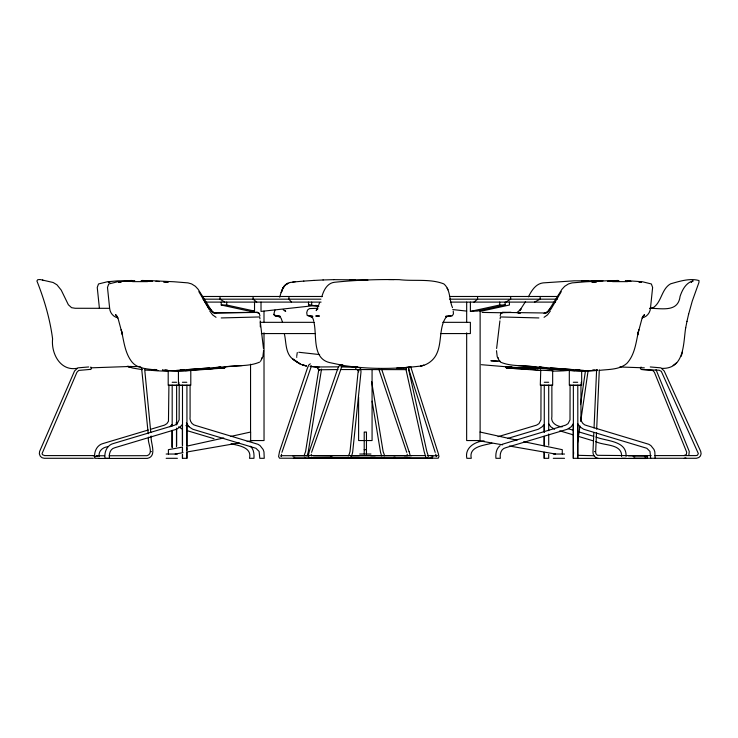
<?xml version="1.0" encoding="UTF-8"?>
<svg xmlns="http://www.w3.org/2000/svg" width="738" height="738" viewBox="0 0 738 738"><rect width="100%" height="100%" fill="white"/><g stroke="black" fill="none" stroke-linecap="round" stroke-linejoin="round"><path stroke-width="1.11" d="M99.187 456.435C98.145 451.029 102.933 447.145 107.914 446.711M172.019 447.09L172.065 431.785M172.074 426.075L172.074 424.95M182.378 452.265L182.378 448.556M182.526 458.307L182.526 454.451M186.815 452.422L186.815 458.307M372.072 369.581L372.072 440.549L366.334 440.549M466.674 332.856L466.647 440.549L480.032 440.549L480.032 432.034L517.006 440.208M466.674 322.552L466.674 302.1M544.127 452.265L544.127 458.307L548.712 458.307L548.712 454.414M544.275 458.307L544.275 452.422M544.275 432.459L544.275 385.199M544.164 424.95L544.155 431.785M548.712 445.235L548.712 434.009M548.712 430.697L548.712 385.199M573.241 424.95L573.223 458.307L577.854 458.307L577.789 385.199M573.408 458.307L573.352 385.199M577.688 425.448L577.67 458.307M176.465 446.61L176.511 428.105M544.137 445.235L544.146 436.241M296.75 357.367L296.768 356.657M500.115 318.871L500.465 316.953L538.878 317.94M296.787 355.716L297.285 352.524M593.832 432.56L592.974 451.988C592.743 455.143 595.197 458.077 598.352 458.381M594.035 427.985L596.627 369.683M596.525 432.616L595.658 451.979L595.815 453.501L597.346 455.318L646.193 455.77L647.364 456.444L647.364 457.791L646.193 458.464L578.721 458.381M596.673 429.202L599.302 369.959M263.595 350.707L262.876 356.703L260.523 361.288M496.619 348.465L499.912 320.873M500.161 315.836L500.779 313.585L502.375 312.405L545.972 313.004M311.288 454.174L311.215 455.964M661.94 368.391C684.984 369.009 683.185 342.893 685.703 327.737M580.502 404.627L585.492 370.596M577.494 443.068L580.003 425.983M580.668 421.426L588.048 371.103M573.583 451.785L573.583 454.248M281.547 454.174L281.27 456.582L280.91 455.863M685.657 327.958L686.977 321.307M638.868 329.72C636.082 341.177 635.28 354.369 626.811 363.456C619.32 369.895 608.536 369.258 599.302 370.384M686.93 321.519L688.6 314.204M638.61 330.79L637.567 335.07L641.903 318.899L644.505 314.591L642.669 316.602M688.554 314.425L692.272 301.058L698.96 282.396L698.987 280.551C690.067 277.922 679.449 281.289 670.63 283.816C661.073 289.121 661.7 303.17 652.272 308.189L653.693 307.681L650.113 308.272M339.914 364.572L337.921 368.234L309.231 451.582L308.475 455.291L308.752 457.136L309.812 458.197L438.271 458.197L438.962 456.508L438.307 453.584L410.789 366.971M310.311 363.834L308.779 364.959L307.368 368.234L279.508 451.582L278.586 456.508L279.517 458.197L396.841 458.464L408.52 458.381L409.645 457.708M681.229 356.214L682.438 352.22M406.73 367.709L406.02 368.834L406.223 370.614L424.267 452.043L425.817 457.173L427.32 458.28M406.315 368.548L406.223 368.179M279.739 297.22C281.252 291.418 283.438 283.807 290.292 282.46M274.979 310.052L274.01 313.336L274.416 315.329L279.139 316.353L277.802 316.095L281.049 318.06L282.396 321.86M307.091 455.899L308.226 452.043L321.519 369.101M318.825 304.6L319.6 302.58M321.833 296.805C323.567 290.477 327.183 282.986 334.591 282.267C356.076 280.053 377.708 279.25 399.304 279.647C413.87 281.436 429.996 278.457 443.833 283.899C450.706 289.536 449.073 300.237 452.523 307.663M318.161 306.288L316.233 310.615L317.368 308.493L316.399 309.859L317.986 308.742M688.822 455.447L689.264 451.444L656.045 369.683M573.426 423.566L571.212 426.795L567.337 429.267L505.844 447.68C501.028 448.649 499.626 454.064 500.355 458.307L495.918 458.307C495.512 453.741 496.25 448.612 500.106 445.623M435.189 452.394L408.714 369.129M550.843 309.333L561.231 291.685M525.567 301.538L519.653 310.68L521.046 309.056L516.923 312.663M528.417 296.824C531.489 290.781 535.659 283.789 543.103 282.885L574.007 280.837L587.854 280.809M550.465 310.827L547.495 314.877L544.063 317.322M261.612 358.262L261.953 357.801M170.044 426.795L171.539 424.968M181.834 424.968L180.34 426.795L176.474 429.267L114.971 447.68C110.156 448.649 108.763 454.064 109.482 458.307L105.045 458.307C104.049 452.126 107.028 444.986 113.569 443.464L174.823 425.125L177.203 423.612L179.131 419.876L179.214 385.199M543.629 424.968L542.135 426.795L538.27 429.267L507.836 438.381M691.561 281.851L691.202 282.248L693.185 280.837C685.906 282.737 682.336 289.748 680.085 296.325C678.102 312.755 661.516 308.226 649.56 308.309M95.451 456.444L97.361 455.798M645.012 456.444L646.193 455.77L628.407 455.77M151.567 369.941L155.035 369.434M641.073 367.026L640.353 368.161L640.99 369.351L652.641 370.421L654.394 372.22L686.681 452.163L686.358 454.479L683.969 455.595M292.968 456.213L294.167 455.595L309.296 455.595M633.112 456.213L634.32 455.595L651.211 455.595M673.111 365.458L676.681 362.709M473.944 302.1L477.587 299.176L477.587 296.482M505.945 302.1L510.659 299.176L510.659 296.482M259.758 362.044C249.112 366.777 236.501 365.079 225.21 366.823L190.478 369.397A313.41 221.612 -90 0 1 180.173 369.959M534.487 302.1L540.161 299.176L540.161 296.482M357.644 369.59L357.127 369.71L359.489 369.554M406.739 452.339L378.788 369.129M409.055 451.638L381.684 369.323M502.209 444.294L565.686 425.125L568.075 423.612L570.004 419.876L570.087 385.199M544.054 313.327L547.236 312.266L544.413 313.558L547.439 311.768L550.05 309.056L548.02 311.528L561.969 289.278L564.708 286.307L568.509 283.918L572.116 282.885L585.972 281.768L611.405 280.569M93.145 455.807L94.492 455.743L95.22 456.877M393.871 455.807L395.227 455.743M395.337 458.077L393.981 458.132M430.955 455.807L432.828 456.213L432.413 458.077L293.373 458.077M93.809 455.595L44.64 455.595L42.481 454.682L42.066 453.575L76.946 372.22L78.735 370.421L90.912 369.341L91.549 368.151L90.829 367.007M148.301 429.996L103.265 443.464C96.733 444.986 93.744 452.126 94.75 458.307L99.187 458.307M150.377 429.368L164.528 425.125L166.908 423.612L168.467 421.25L168.919 385.199M484.073 440.854C474.912 441.527 464.534 447.781 466.84 458.307L471.278 458.307C468.538 446.259 484.285 445.503 491.886 443.16M498.058 436.675L536.618 425.125L538.998 423.612L540.926 419.876L541.009 385.199M319.508 369.59L318.834 369.784L338.05 369.544M162.415 370.107L163.31 370.494A314.314 222.249 -90 0 0 190.874 370.485L193.725 370.236M357.072 367.017L355.734 367.792L355.762 369.138L359.065 370.227L358.317 369.673L350.024 451.564L349.046 454.765L348.05 455.743L348.668 455.595M129.943 366.62L128.596 366.629L140.294 366.509M168.67 370.605L168.199 370.734L168.199 385.199L190.791 385.199L190.791 370.273L185.506 370.688M641.903 317.847C646.543 317.266 650.141 312.884 650.455 308.327L652.623 287.46L651.359 283.964L642.494 281.768L625.354 280.569M348.668 458.28C351.426 457.717 352.183 454.396 352.672 452.043L361.011 371.767L360.605 368.474L359.074 367.552M684.292 458.28L685.879 457.911M319.084 367.017L317.423 368.474L319.342 370.079L318.834 369.175L305.587 451.564L304.056 455.743L304.711 455.595M304.665 458.28L305.32 458.132M642.355 369.397L641.663 369.554L659.126 370.227L661.313 371.352L698.351 453.575L697.438 455.245L696.1 455.595L654.597 455.595M182.314 447.136L168.402 449.673L168.402 454.036M186.788 446.149L223.762 437.975M230.477 436.49L250.643 432.034L250.643 440.549L264.038 440.549L264.01 332.856M470.383 302.1L470.383 311.418L499.709 305.015L505.152 305.015L505.152 302.1M505.152 305.015L477.32 311.095A6.734 0.637 -3.1 0 0 470.383 311.418M480.115 311.418L509.441 305.015L509.441 302.1M294.047 458.289L294.73 458.132M633.527 458.077L634.883 458.132M290.034 282.516L295.135 281.833M332.57 458.132L331.196 458.077L330.559 456.877L331.297 455.743L332.672 455.807M552.208 370.827L552.661 370.734L552.661 385.199L540.299 385.199L540.751 370.227M175.146 454.036L183.024 452.671M186.4 452.08L239.296 442.892M247.175 441.527L252.802 440.549M451.075 316.012L445.724 316.353L452.237 315.846L453.427 313.945L453.233 311.122M224.878 367.589L190.57 370.144A314.139 222.129 -90 0 1 163.006 370.135L162.461 370.089M316.279 305.384L261.021 311.418L261.021 302.1M194.62 370.218L192.378 370.384L224.813 367.939L223.614 368.068A317.737 224.675 -90 0 1 216.732 368.511M568.629 370.089L568.085 370.144A314.139 222.129 -90 0 1 562.919 370.504M597.632 370.089L597.088 370.144A314.139 222.129 -90 0 1 569.533 370.135L561.535 369.48M292.682 282.073L293.909 281.953M109.676 281.981L108.292 282.11L110.174 281.944M294.849 281.861L303.853 281.095M274.471 315.329L274.13 314.425L275.302 315.873L274.01 314.406L275.329 315.873L279.139 316.353M150.746 451.638L151.428 451.582M156.456 369.747L151.88 370.236L153.089 370.494A314.314 222.249 -90 0 0 168.596 371.085M176.474 370.384L184.408 369.803M218.411 367.321L220.671 367.155M535.437 366.878L534.727 366.924A316.805 224.011 90 0 1 507.237 366.924L505.917 366.786L506.692 366.814M535.465 367.625L534.764 367.681A317.534 224.527 90 0 1 507.209 367.681L505.899 367.533L506.655 367.57M186.963 369.6L209.509 367.958M214.02 367.635L220.791 367.137M224.167 366.887L242.212 365.578M303.613 281.113L314.065 280.403M592.227 280.837L602.974 280.837M88.698 366.952L77.822 367.856L74.538 371.002L39.612 451.444L39.335 453.805L40.267 456.185L42.011 457.726L44.298 458.28L93.394 458.289M313.871 280.422L323.17 279.96M518.214 313.17L520.336 313.069L518.094 313.023M593.204 280.818L595.215 280.726L581.498 280.726L585.769 280.818M131.798 280.477L125.654 280.726L127.665 280.818M500.336 362.044C510.982 366.777 523.593 365.079 534.884 366.823L569.616 369.397A313.41 221.612 -90 0 0 579.92 369.959M134.74 280.569L117.6 281.768L108.735 283.964L107.48 287.46L109.648 308.327C109.953 312.884 113.551 317.266 118.191 317.847M76.89 368.327C60.184 371.297 51.023 353.262 52.592 338.871C49.981 318.964 44.308 299.573 36.9 280.975L37.739 279.702L40.147 279.536L53.108 282.488L56.946 284.794L61.217 290.099L68.357 304.748L71.577 307.681L75.138 308.272L109.353 308.318M90.885 367.838L131.318 366.426M618.075 280.477L610.501 280.726L614.772 280.818M323.023 279.97L333.714 279.647M221.216 317.94L259.638 316.953L259.979 318.871M141.05 280.91L143.181 280.864M145.321 280.818L149.593 280.726L142.019 280.477M437.569 455.687L431.924 455.77M214.002 312.838L247.498 312.405M214.121 313.004L257.728 312.405L259.324 313.585L259.933 315.836M333.631 279.647L365.624 279.97M132.545 281.63L147.582 281.63M540.769 370.227L552.661 370.734M612.512 281.63L627.549 281.63M450.494 316.012L446.047 316.777L446.619 316.51C438.962 326.03 442.016 341.648 437.081 352.939C433.99 360.596 426.343 366.011 418.077 366.352C393.317 369.184 368.114 369.24 343.447 365.494L329.351 362.524C311.731 358.087 317.192 334.803 313.816 321.796M404.221 455.715L407.385 455.687M338.668 366.851L315.569 366.989L310.144 366.233M340.938 366.832L356.832 366.897M357.34 366.952L341.27 366.509L341.879 366.362L311.584 452.339M360.282 369.554L406.269 369.637M308.862 455.733L281.307 455.687M313.419 455.715L349.056 455.632M351.399 455.715L411.546 455.715M248.909 312.423L257.728 312.405L258.89 313.041L255.994 312.331M104.602 455.761L96.613 455.77L97.85 456.287M109.187 455.752L147.01 455.687C154.463 453.409 146.807 442.2 148.559 437.173M98.874 458.464L147.342 458.381C157.572 456.213 150.229 442.551 151.133 435.983M201.861 296.482L322.091 296.482M449.58 296.482L558.491 296.482M202.996 299.176L320.947 299.176M449.58 299.176L557.347 299.176M205.321 302.1L321.076 302.1M450.448 302.1L555.539 302.1M221.243 302.1L221.243 305.015L226.695 305.015L254.527 311.095L254.527 302.1M308.512 302.1L308.512 305.015L318.834 306.012M316.63 308.318L309.443 308.604L307.534 310.043L306.731 312.617L307.146 315.338L312.875 316.353L309.517 316.03L312.1 317.257L310.117 316.039L312.764 318.06L313.668 320.661M314.323 322.331L260.302 322.331L260.302 326.823M442.791 322.331L470.383 322.331L470.383 333.567L440.494 333.567M261.363 333.567L315.477 333.567M219.85 367.515L220.496 367.515M509.478 367.515L511.24 367.515M340.338 369.544L358.696 369.544M172.185 382.275L176.576 382.275M182.415 382.275L186.797 382.275M544.293 382.275L548.675 382.275M573.297 382.275L577.679 382.275M168.421 385.421L190.561 385.421M540.53 385.421L552.439 385.421M569.533 385.421L581.443 385.421M365.338 440.549L358.613 440.549L358.603 397.053M364.212 449.673L366.463 449.673M166.151 454.036L177.388 454.036M359.72 454.036L370.956 454.036M553.288 454.036L564.524 454.036M311.593 455.595L425.125 455.595M427.228 455.595L431.629 455.595M330.827 455.77L310.799 455.503M166.151 458.307L177.388 458.307M553.288 458.307L564.524 458.307M621.608 458.307L626.045 458.307M634.2 458.289L696.441 458.28L698.84 457.514L700.417 455.983L701.1 453.805L700.731 451.444L664.2 371.002L660.934 367.856L650.261 366.952M628.407 458.464L646.193 458.464L645.012 457.791M394.055 279.564L388.594 279.536M593.979 455.715L577.67 455.318M351.334 455.632L359.314 455.66M370.707 455.697L375.273 455.715M280.375 316.353L276.335 316.012L278.318 316.03M349.674 279.564L355.015 279.647M482.182 312.423L502.375 312.764M616.913 280.864L619.044 280.91M148.689 280.569L174.131 281.768L187.987 282.885L191.594 283.918L195.386 286.307L198.125 289.278L212.083 311.528L210.044 309.056L212.655 311.768L215.68 313.558L212.858 312.266L216.049 313.327M298.807 352.266L319.619 354.572M619.828 366.971L644.329 367.838M365.476 279.96L367.911 280.08M500.41 361.251L490.871 360.762L497.652 361.26M155.949 281.335L159.353 281.519M574.588 370.688L569.312 370.273L569.312 385.199L581.673 385.199L581.673 370.734M540.797 368.004L535.041 368.068A317.737 224.675 -90 0 1 507.476 368.068L506.277 367.939L535.087 370.042M145.552 370.079L150.57 370.384M128.633 280.837L117.886 280.837L107.379 281.768L98.514 283.964L97.25 287.46L99.418 308.327M539.423 367.155L541.692 367.321M575.686 369.803L583.62 370.384M517.891 365.578L535.926 366.887M539.312 367.137L546.074 367.635M550.585 367.958L573.131 369.6M563.915 369.71L535.216 367.589M512.679 367.321L481.342 364.692M510.576 367.856L515.078 368.188M520.705 368.603L525.207 368.935M530.834 369.351L535.668 369.72M539.017 368.262L538.113 368.179L540.723 368.391L539.017 368.234M510.023 368.262L509.119 368.179L511.72 368.391L510.023 368.234M594.422 451.582L595.077 451.638M535.797 370.107L538.722 370.384L536.471 370.218M539.856 370.089L540.52 370.144M537.365 370.236L540.216 370.494M276.335 316.012L279.96 316.353M317.958 367.201L311.436 366.546M152.231 370.089L152.784 370.144A314.139 222.129 90 0 0 157.95 370.504M452.745 309.573L466.674 311.095M308.512 305.015L318.668 306.298M308.06 315.873L309.111 316.002M155.783 370.079C147.812 368.723 138.089 369.055 132.296 362.386C124.731 353.216 123.919 340.799 121.226 329.72L122.536 335.07L118.191 318.899L115.589 314.591L117.425 316.602M142.277 369.655L132.609 368.041L127.157 366.306M540.769 370.356L540.299 370.273M477.883 440.549L502.643 444.848M509.395 446.02L555.539 454.036M306.482 365.919L302.755 364.95L306.482 365.919C301.233 365.356 296.962 362.109 292.829 359.138C285.071 353.133 286.409 342.128 284.305 333.604M358.271 367.404L357.496 367.256L358.151 367.404M221.243 305.015L250.56 311.418A6.734 0.637 3.1 0 1 254.518 311.095M431.066 458.132L431.748 458.289M523.722 441.693L562.282 449.673L562.282 454.036M384.009 455.595L384.655 455.743L383.133 451.564L371.638 381.601M383.4 458.132L384.055 458.28M89.566 369.387L90.248 369.544M597.679 370.107L596.784 370.494A314.314 222.249 -90 0 1 569.229 370.485L535.281 367.939L536.48 368.068A317.737 224.675 -90 0 0 543.362 368.511M568.675 370.107L567.78 370.494A314.314 222.249 -90 0 1 552.273 371.085M231.068 443.806C238.494 445.494 252.193 447.293 249.518 458.307L253.955 458.307C254.241 454.045 253.844 449.165 250.348 446.213M562.107 426.887C556.738 426.296 550.391 422.874 551.876 416.444L551.876 385.199M568.334 428.75L572.494 429.996M578.878 431.905L593.767 436.361M595.889 436.997C606.175 441.324 627.005 440.475 626.045 456.305M559.782 430.826L573.352 434.885M578.666 436.472L593.555 440.927M595.686 441.564C603.739 445.964 622.217 443.446 621.608 456.435M185.856 425.641L188.974 426.573M186.649 430.512L214.02 438.704M634.32 455.595L634.994 455.807M294.167 455.595L294.84 455.807M311.251 366.592L310.32 366.509L311.445 365.891L281.953 452.339M216.04 317.322L212.599 314.877L209.629 310.827M554.616 429.267L550.751 426.795L548.528 423.566M182.526 429.267L178.661 426.795M42.49 280.016L43.505 280.578M294.102 360.098L300.126 363.917L292.433 358.834M224.73 302.1L220.016 299.176L220.016 296.482M283.235 309.729L285.717 311.325L284.333 310.394M256.741 302.1L253.097 299.176L253.097 296.482M295.818 361.186L293.761 359.185M427.911 455.743L428.409 456.213L426.85 451.564L409.092 371.445C408.926 368.705 408.197 370.033 409.009 368.649L408.308 367.293M128.735 366.823L128.098 366.14M291.418 302.1L288.936 299.176L288.936 296.482M498.141 357.801L498.482 358.262M499.571 361.288L497.218 356.703L496.499 350.707M141.521 367.33L148.227 433.76M198.863 291.685L209.26 309.333L203.974 300.366M577.605 423.566L579.828 426.795L583.693 429.267L646.839 448.289L649.984 451.435L650.685 458.307M186.382 422.865L188.956 426.795L192.821 429.267L255.975 448.289L259.112 451.435L259.813 458.307L264.25 458.307L263.964 451.841L263.134 449.497L260.062 445.623L257.959 444.294L196.151 425.641C191.834 425.033 189.269 420.595 190.081 416.444L190.081 385.199M176.078 422.865L176.806 424.267M447.652 289.204L447.237 288.115L447.883 289.803M381.62 455.899L380.485 452.043L372.127 401.168M409.175 451.582L410.088 455.291M435.724 454.174L436.269 456.582M407.145 454.174L407.404 455.577M260.182 320.873L263.484 348.465M144.611 368.539L150.801 432.56M186.963 445.235L186.917 385.199M182.517 445.9L182.48 385.199M264.001 311.095L264.001 322.552M186.963 447.09L186.963 450.309M182.517 447.643L182.526 452.422M176.622 424.95L176.622 385.199M176.622 428.52L176.64 445.973M172.185 425.448L172.185 385.199M172.203 447.643L172.185 430.282M655.123 458.307L654.827 451.841L654.006 449.497L650.925 445.623L648.831 444.294L587.024 425.641C582.697 425.033 580.133 420.595 580.954 416.444L580.954 385.199M581.221 382.275L581.221 385.421M544.275 436.914L544.275 445.9M499.709 302.1L499.709 305.015M480.124 310.144L480.124 432.062M366.463 454.036L366.463 432.034A6.587 1.421 0 0 1 364.212 432.034L364.212 454.036M358.603 369.581L358.603 371.897M311.657 302.1L311.657 305.015M250.551 364.203L250.551 432.062M226.695 302.1L226.695 305.015M186.963 452.265L186.963 458.307L182.378 458.307L182.378 454.414M186.815 423.935L186.815 445.9M186.815 447.643L186.815 450.623M182.378 424.95L182.378 445.235M178.873 382.275L178.873 385.421M178.43 370.734L178.43 385.199M213.282 368.631A317.737 224.675 -90 0 1 206.382 368.631M220.45 367.939A317.534 224.527 90 0 1 217 368.124M553.712 368.631A317.737 224.675 -90 0 1 546.812 368.631M543.094 368.124A317.534 224.527 90 0 1 539.644 367.939M282.451 289.204L281.243 292.608L283.088 287.885L282.451 289.204M154.676 370.236L157.231 370.319L154.676 370.236M164.897 370.236L167.452 370.319L164.897 370.236M536.627 368.262L539.229 368.299L536.627 368.262M563.666 370.264L566.221 370.301L563.666 370.264M592.669 370.264L595.225 370.301L592.669 370.264M283.558 287.11L282.949 288.115L284.398 286.012L283.558 287.11M285.043 285.32L284.25 286.169L286.058 284.453L285.043 285.32M286.842 283.899L285.901 284.564L288.041 283.244L286.842 283.899M501.739 312.728L501.203 313.041L502.375 312.405L511.185 312.423L501.739 312.728M422.348 365.578L420.651 365.919L423.916 365.273L422.348 365.578M221.981 368.179L219.371 368.391L221.972 368.17M220.081 367.21L220.081 367.21M119.907 281.981L118.514 282.11L121.336 281.851L119.907 281.981M409.655 367.201L403.289 367.727L411.048 367.09L409.655 367.201M398.216 368.013L396.859 368.105L404.793 367.616L398.216 368.013M594.219 281.981L591.858 282.11L596.553 281.851L594.219 281.981M130.875 281.335L129.168 281.39L132.619 281.279L130.875 281.335M609.892 281.335L607.752 281.39L611.996 281.279L609.892 281.335M316.362 316.012L315.772 316.012L319.471 316.039L316.362 316.012M150.201 281.335L148.098 281.279L152.342 281.39L150.201 281.335M629.228 281.335L627.475 281.279L630.925 281.39L629.228 281.335M165.875 281.981L163.541 281.851L168.246 282.11L165.875 281.981M509.718 367.1L511.24 367.229L509.718 367.1M565.483 370.19L567.716 370.384L565.483 370.19M640.187 281.981L638.757 281.851L641.58 282.11L640.187 281.981M343.447 365.494L340.006 364.535L343.447 365.494"/></g></svg>
